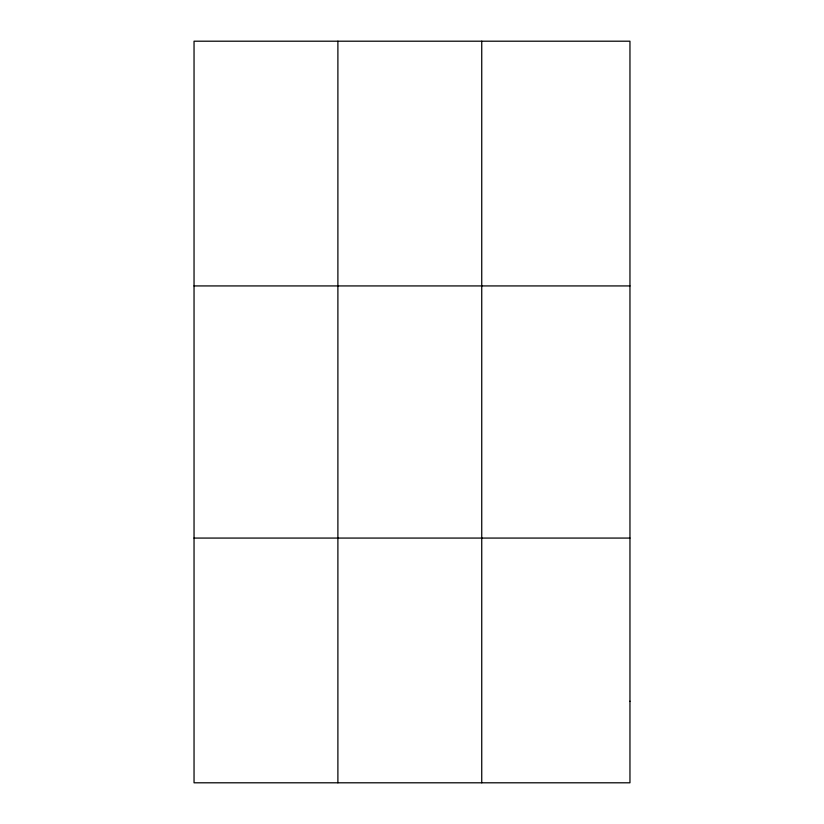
<?xml version="1.0" encoding="UTF-8"?>
<svg xmlns="http://www.w3.org/2000/svg" width="824" height="824" viewBox="0 0 824 824"><rect width="100%" height="100%" fill="white"/><g stroke="black" fill="none" stroke-linecap="round" stroke-linejoin="round"><path stroke-width="1.24" d="M337.892 782.8L337.892 41.2M481.741 782.8L481.741 41.2M194.042 285.928L629.958 285.928M194.042 538.072L629.958 538.072M629.958 701.224L629.958 782.8L194.042 782.8L194.042 41.2L629.958 41.2L629.958 701.224"/></g></svg>
